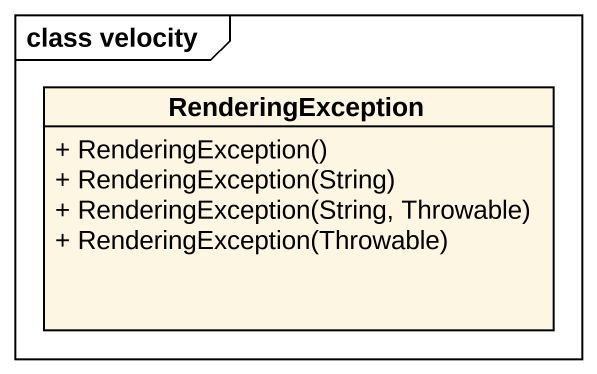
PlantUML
@startuml
mainframe class velocity
hide circle
hide empty members
skinparam classAttributeIconSize 0
class RenderingException {
  + RenderingException()
  + RenderingException(String)
  + RenderingException(String, Throwable)
  + RenderingException(Throwable)
}
@enduml
